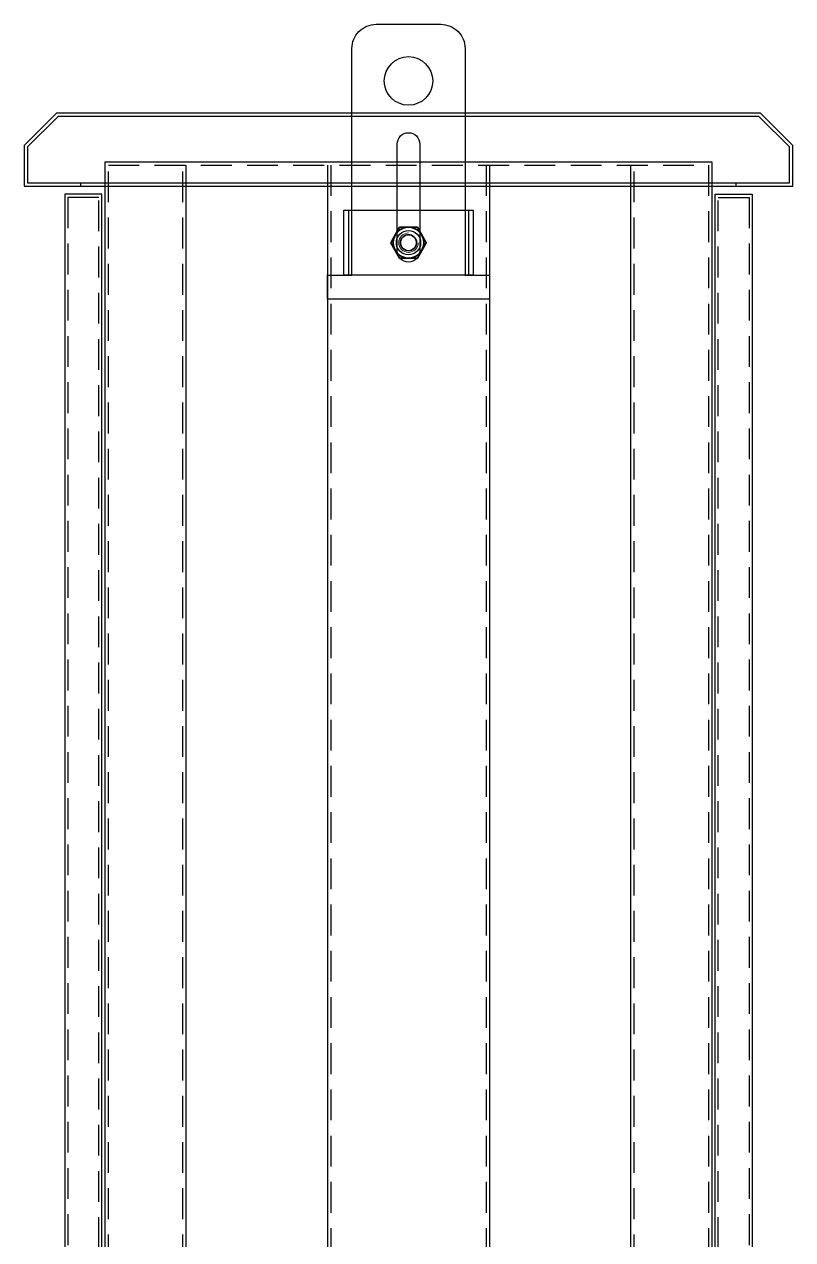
# Model space of a CAD drawing. Header units: millimetres. Extents: x -33730 to 17150, y -76829 to -27437.
# Drawn here: x -1198 to -723, y -69160 to -68409 of the extents above; entities that cross this region are included whole.
import ezdxf

# ---------------------------------------------------------------- set-up
doc = ezdxf.new("R2010")
doc.units = ezdxf.units.MM
doc.header["$LTSCALE"] = 3
doc.linetypes.add('HIDDEN', pattern=[9.525, 6.35, -3.175])
doc.layers.add('@.VISIBLE', color=7, linetype='Continuous')
doc.layers.add('FIN', color=8, linetype='Continuous', lineweight=18)
doc.layers.add('FORT', color=2, linetype='Continuous', lineweight=35)

# ---------------------------------------------------------------- blocks, each defined once
blk = doc.blocks.new('A$C7496116a')
at = {"layer": '@.VISIBLE', "color": 3}
for points in [[(70, 170, -0.414214), (85, 155), (85, 15), (100, 15), (100, 0), (0, 0), (0, 15), (15, 15), (15, 155, -0.414214), (30, 170)], [(50, 103), (50, 103, -0.414214), (57, 96), (57, 30, -0.414214), (50, 23), (50, 23, -0.414214), (43, 30), (43, 96, -0.414214)]]:
    blk.add_lwpolyline(points, format="xyb", close=True, dxfattribs=at)
blk.add_circle((50, 135), 15, dxfattribs=at)
blk = doc.blocks.new('HM12_FACE')
at = {"layer": 'FIN'}
blk.add_arc((0, 0), 6, 90, 0, dxfattribs=at)
at = {"layer": 'FORT'}
blk.add_lwpolyline([(-5.48, 9.5), (-10.97, 0), (-5.48, -9.5), (5.48, -9.5), (10.97, 0), (5.48, 9.5)], close=True, dxfattribs=at)
for radius in [9.5, 4.95]:
    blk.add_circle((0, 0), radius, dxfattribs=at)

msp = doc.modelspace()

# ---------------------------------------------------------------- linework, layer by layer
at = {"layer": '@.VISIBLE', "linetype": 'HIDDEN'}
for p, q in [((-1099.74, -69661.55), (-1099.74, -68495.55)), ((-1008.24, -68495.55), (-1008.24, -69661.55)), ((-912.24, -68495.55), (-912.24, -69661.55)), ((-820.74, -69661.55), (-820.74, -68495.55))]:
    msp.add_line(p, q, dxfattribs=at)
at = {"layer": '@.VISIBLE'}
for p, q in [((-1097.74, -69661.55), (-1097.74, -68495.55)), ((-1010.24, -68495.55), (-1010.24, -69661.55)), ((-910.24, -68495.55), (-910.24, -69661.55)), ((-822.74, -69661.55), (-822.74, -68495.55)), ((-997.24, -68523.55), (-997.24, -68563.55)), ((-923.24, -68523.55), (-923.24, -68563.55))]:
    msp.add_line(p, q, dxfattribs=at)
at = {"layer": '@.VISIBLE', "color": 1}
for p, q in [((-1162.74, -68508.55), (-1162.74, -68506.55)), ((-757.74, -68508.55), (-757.74, -68506.55))]:
    msp.add_line(p, q, dxfattribs=at)
for points in [[(-1197.74, -68508.55), (-722.74, -68508.55), (-722.74, -68483.55), (-742.74, -68463.55), (-1177.74, -68463.55), (-1197.74, -68483.55)], [(-1195.74, -68506.55), (-724.74, -68506.55), (-724.74, -68484.38), (-743.57, -68465.55), (-1176.91, -68465.55), (-1195.74, -68484.38)]]:
    msp.add_lwpolyline(points, close=True, dxfattribs=at)
at = {"layer": '@.VISIBLE'}
for points in [[(-1147.74, -68493.55), (-772.74, -68493.55), (-772.74, -69663.55), (-1147.74, -69663.55)], [(-920.24, -68523.55), (-920.24, -68563.55), (-1000.24, -68563.55), (-1000.24, -68523.55)]]:
    msp.add_lwpolyline(points, close=True, dxfattribs=at)
at = {"layer": '@.VISIBLE', "linetype": 'HIDDEN'}
msp.add_lwpolyline([(-1145.74, -68495.55), (-774.74, -68495.55), (-774.74, -69661.55), (-1145.74, -69661.55)], close=True, dxfattribs=at)
at = {"layer": '@.VISIBLE', "color": 4}
for points in [[(-1149.74, -68513.55), (-1172.74, -68513.55), (-1172.74, -69338.55), (-1149.74, -69338.55)], [(-770.74, -68513.55), (-747.74, -68513.55), (-747.74, -69338.55), (-770.74, -69338.55)]]:
    msp.add_lwpolyline(points, close=True, dxfattribs=at)
at = {"layer": '@.VISIBLE', "color": 4, "linetype": 'HIDDEN'}
for points in [[(-1151.74, -68515.55), (-1170.74, -68515.55), (-1170.74, -69336.55), (-1151.74, -69336.55)], [(-768.74, -68515.55), (-749.74, -68515.55), (-749.74, -69336.55), (-768.74, -69336.55)]]:
    msp.add_lwpolyline(points, close=True, dxfattribs=at)
at = {"layer": '@.VISIBLE'}
msp.add_circle((-960.24, -68543.55), 7.5, dxfattribs=at)

# ---------------------------------------------------------------- block references
msp.add_blockref('HM12_FACE', (-960.24, -68543.55))
msp.add_blockref('HM12_FACE', (-960.24, -68543.55))
msp.add_blockref('A$C7496116a', (-1010.24, -68578.55), dxfattribs=at)

doc.saveas('drawing.dxf')
